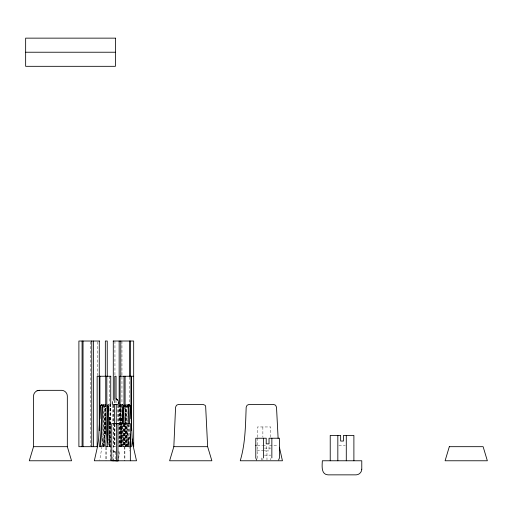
<?xml version="1.0" encoding="UTF-8"?>
<svg xmlns="http://www.w3.org/2000/svg" width="513" height="513" viewBox="0 0 513 513"><rect width="100%" height="100%" fill="white"/><g stroke="black" fill="none" stroke-linecap="round" stroke-linejoin="round"><path stroke-width="0.38" stroke-dasharray="2.56 1.92" d="M109.019 426.265L109.16 417.544M105.806 415.953L105.332 432.606L104.254 446.682M106.011 408.823L106.229 406.155M104.081 407.232L103.209 432.606L101.997 446.509M108.384 445.015L108.705 439.019M109.102 446.682L110.141 407.232L110.814 404.635M109.391 446.682L110.776 405.244A1.039 0.616 -20 0 0 110.827 404.962L110.282 404.77M118.638 457.865L119.208 452.498L118.843 451.113M103.337 446.682L104.415 432.606L105.312 406.155M103.6 446.682L104.678 432.606L105.402 407.232L105.736 405.244L106.39 404.635M103.94 446.682L105.018 432.606L105.749 407.232L106.338 405.244M118.625 458.802L119.305 454.063L118.541 451.927M102.023 446.509L99.708 460.174M104.049 407.232L104.248 406.155M105.992 405.244L106.056 405.18A1.032 0.321 -37.2 0 1 106.454 404.847M105.479 404.629L105.139 404.924M113.072 451.927L115.297 451.158M112.648 450.376L113.226 450.068M115.419 451.183L113.848 451.434L113.226 450.606M115.419 452.248L112.719 452.062M256.981 450.696L263.56 450.491M108.98 423.578L110.77 423.578M257.359 445.271L262.406 445.271M262.836 445.271L266.215 445.271L266.215 450.908L269.03 450.908L269.03 445.271L278.437 445.271M338.862 445.271L345.249 445.271M100.324 446.682L104.825 446.682M106.518 446.682L110.821 446.682L110.827 404.257M113.174 446.682L116.143 446.682M118.606 446.682L130.918 446.682M264.432 448.093L270.813 448.093M264.432 455.134L270.813 455.134M264.298 450.491L266.651 451.337L266.978 452.319L266.978 460.001M120.555 404.77L120.029 404.904A0.994 0.584 20.7 0 0 120.055 405.232L120.645 422.302M124.377 404.84L125.435 407.232L125.909 423.885M124.447 404.635L125.108 405.244L125.698 407.232L126.127 422.302M125.063 405.206L125.525 406.155M124.499 405.244L125.089 407.232L125.563 423.885M120.029 404.648L120.69 407.232L120.965 423.885M126.749 407.232L126.551 406.155L127.59 432.606L128.84 446.682M124.601 406.155L124.819 408.823M127.622 432.606L129.513 451.036M127.5 446.682L126.153 423.09M127.237 446.682L125.935 424.681M126.891 446.682L125.589 424.681M126.583 446.682L125.23 423.09M128.038 439.019L128.846 446.509M112.841 457.243L113.155 460.174M124.101 424.681L125.108 446.682L125.095 404.257M123.646 446.682L122.639 424.681M122.825 446.682L122.068 424.681M122.543 446.682L121.793 424.681M121.735 446.682L120.978 424.681M121.44 446.682L120.658 423.09M128.776 424.681L129.077 432.606M125.044 416.748L125.204 422.302M121.69 418.332L121.78 423.885M109.019 432.376L109.186 446.682L109.186 417.056M109.013 433.312L109.186 446.682L109.077 417.197M270.806 437.179L270.806 426.957L257.449 426.957L257.513 437.179M270.806 458.41L270.806 459.981M262.874 426.957L262.874 437.179M262.874 458.41L262.874 459.981M261.341 457.949L261.341 460.065M257.513 437.967L257.449 459.981M129.532 377.042L129.532 404.257M129.34 424.264L129.34 433.87M129.34 437.076L129.34 442.681M129.34 443.476L129.34 446.682M128.494 424.443L128.494 446.682M127.897 424.264L127.897 446.682M127.051 411.452L127.051 446.682M126.628 404.61L126.628 446.682M125.858 405.033L125.858 446.682M125.223 404.257L125.223 446.682M124.896 424.366L124.896 460.77M124.781 404.257L124.781 408.861M124.781 424.27L124.71 460.77M124.146 424.27L124.146 446.682M123.999 424.27L123.999 446.682M123.825 424.27L123.825 446.682M123.114 424.264L123.114 446.682M121.953 341.023L121.953 403.455M121.953 424.27L121.953 446.682M121.645 417.858L121.645 446.682M121.536 418.217L121.536 446.682M121.19 404.808L121.19 446.682M120.997 405.86L120.997 446.682M120.805 405.86L120.805 446.682M120.331 404.257L120.331 446.682M120.087 404.257L120.087 446.682M120.004 404.257L120.004 446.682M119.375 404.257L119.375 446.682M119.157 405.058L119.157 446.682M118.901 405.058L118.901 446.682M118.336 405.244L118.336 422.808M117.599 405.244L117.612 422.904M116.053 400.255L116.053 403.455M115.419 452.049L115.419 460.065M114.944 341.023L114.944 375.445M114.944 400.255L114.944 403.455M114.944 424.27L114.944 446.682M114.784 400.255L114.784 403.455M114.784 424.27L114.784 446.682M114.572 424.264L114.572 446.682M113.296 405.058L113.296 446.682M113.168 405.058L113.232 459.981M112.507 405.244L112.507 422.757M110.744 404.257L110.77 460.77M110.673 423.578L110.673 460.77M109.647 376.247L109.647 403.455M109.647 417.063L109.647 446.682M109.301 417.422L109.301 446.682M106.12 447.317L106.12 460.77M106.056 404.257L106.056 408.867M105.934 447.317L105.934 460.77M105.736 404.257L105.736 434.678M105.607 404.257L105.607 434.767M105.338 404.257L105.338 434.678M104.973 405.033L104.973 445.079M104.203 404.61L104.203 446.682M103.78 410.65L103.78 446.682M102.933 427.464L102.933 446.682M102.337 438.737L102.337 446.682M101.491 445.079L101.491 446.682M97.63 341.825L97.63 375.445M90.621 341.825L90.621 445.88M129.552 439.019L129.391 436.884L129.552 439.019"/><path stroke-width="0.77" d="M173.836 446.682L175.574 407.232L176.485 405.244L178.511 404.417L202.962 404.417L204.995 405.244L205.642 406.155L207.643 446.682L211.869 460.77L169.611 460.77L173.836 446.682L207.643 446.682M107.191 446.682L108.019 432.606L108.576 407.232L109.186 405.046A1.193 0.59 -15.3 0 0 109.295 404.834L108.237 404.654A1.122 0.519 -19.1 0 0 107.724 405.046L107.114 407.232L106.557 432.606L105.729 446.682L107.724 446.682M117.605 460.77L117.682 460.174M112.398 460.174L112.501 460.77L118.311 460.77L118.388 460.174M118.336 460.77L118.432 460.174M100.324 446.682L101.76 432.606L102.728 407.232L103.78 405.046A1.122 0.327 -28.7 0 0 104.177 404.654L102.671 405.244L101.882 407.232L100.914 432.606L99.477 446.682L100.862 446.682M101.6 404.975C103.6 403.763 99.169 406.225 100.279 407.232L98.618 439.019L97.502 446.682L94.469 460.174M240.398 460.174C245.458 443.001 245.477 424.963 246.182 407.232L247.093 405.244L249.119 404.417L273.57 404.417L275.603 405.244L276.513 407.232L278.117 438.307M33.525 446.682L29.299 460.77L71.557 460.77L67.331 446.682L67.331 395.965C67.267 392.939 64.721 390.393 61.695 390.329L39.161 390.329C36.134 390.393 33.589 392.939 33.525 395.965L33.525 446.682L67.331 446.682M278.63 459.943L279.457 457.949L279.457 438.23L269.03 438.23L269.03 443.867L266.215 443.867L266.215 438.23L255.788 438.23L255.788 457.949L256.615 459.943M100.542 406.155L101.491 405.052M37.013 390.759L39.168 390.329M25.65 52.23L115.419 52.23M99.394 341.023L78.893 341.023L78.893 446.682L97.81 446.682M113.174 341.023L133.681 341.023L133.681 446.682M110.821 376.247L97.156 376.247L97.156 446.682M120.01 376.247L133.681 376.247M255.788 445.271L256.365 445.271M129.969 446.682L131.354 446.682L130.026 434.03M94.289 460.77L136.548 460.77M240.219 460.77L282.477 460.77M115.624 460.764L117.836 460.77M122.601 404.654L121.6 404.622A1.135 0.551 15.8 0 0 121.652 405.052L122.254 407.232L122.62 423.885M128.5 404.59L129.648 405.244L130.565 407.232L132.219 439.019L133.329 446.682L136.368 460.174M128.526 404.597L129.231 404.975M130.398 406.559L129.34 405.046L130.558 407.232M116.598 398.999L118.125 400.525M116.297 398.954L117.439 400.102M129.584 423.885L128.949 407.232L128.16 405.244L126.807 404.834A1.193 0.372 28 0 0 127.051 405.046L128.109 407.232L128.75 424.039M129.34 405.046L130.302 406.155M122.601 404.654A1.129 0.513 19.6 0 1 123.107 405.052L123.716 407.232L124.082 423.885M282.297 460.174L279.399 447.253M130.514 446.682L130.02 442.764M132.226 439.019L133.303 446.509M113.155 460.174L113.232 460.77M112.45 460.174L112.52 460.77M108.705 406.155L108.762 410.926M108.653 406.578L108.718 411.298M353.893 460.77L353.893 435.409L343.466 435.409L343.466 441.045L340.651 441.045L340.651 435.409L330.225 435.409L330.225 460.77M346.288 435.409L346.288 460.77M337.83 435.409L337.83 460.77M271.852 438.23L271.852 457.949M263.393 438.23L263.393 457.949M131.546 376.247L131.546 430.67M130.918 376.247L130.918 418.666M130.482 341.023L130.482 376.247M130.347 460.77L130.347 423.578L111.757 423.578L111.757 460.77M129.532 341.023L129.532 376.247M127.897 405.046L127.897 407.45M125.095 376.247L125.095 404.257M123.999 376.247L123.999 404.257M123.114 405.052L123.114 424.264M120.805 341.023L120.805 376.247M120.087 376.247L120.087 404.257M119.157 341.023L119.157 404.257M118.336 401.602L118.336 404.417L112.507 404.417L112.507 401.602M117.952 423.578L117.952 460.77M116.4 423.578L116.4 460.77M116.265 424.264L116.265 405.052A1.135 0.616 2.7 0 0 116.015 404.648L114.822 404.654A1.129 0.616 -2 0 0 114.579 405.052L114.572 424.264M116.053 399.454L116.053 376.247L114.784 376.247L114.784 399.454M113.296 341.023L113.296 400.255M110.744 376.247L110.744 404.257M107.724 405.046L107.724 442.681M107.236 376.247L107.236 341.023L105.338 341.023L105.338 376.247M106.832 376.247L106.832 404.257M105.736 376.247L105.736 404.257M102.933 405.046L102.933 407.45M99.92 376.247L99.92 418.666M99.278 341.023L99.285 430.67M93.411 341.023L93.411 446.682M91.763 341.023L91.763 446.682M83.035 341.023L83.035 446.682M82.086 341.023L82.086 446.682M361.78 469.222C361.723 472.249 359.171 474.794 356.144 474.858L327.98 474.858C320.875 474.48 322.138 465.599 322.344 460.77L361.78 460.77L361.78 469.222M449.317 446.682L445.092 460.77L487.35 460.77L483.124 446.682L449.317 446.682M115.419 38.142L25.65 38.142L25.65 66.318L115.419 66.318L115.419 38.142"/></g></svg>
